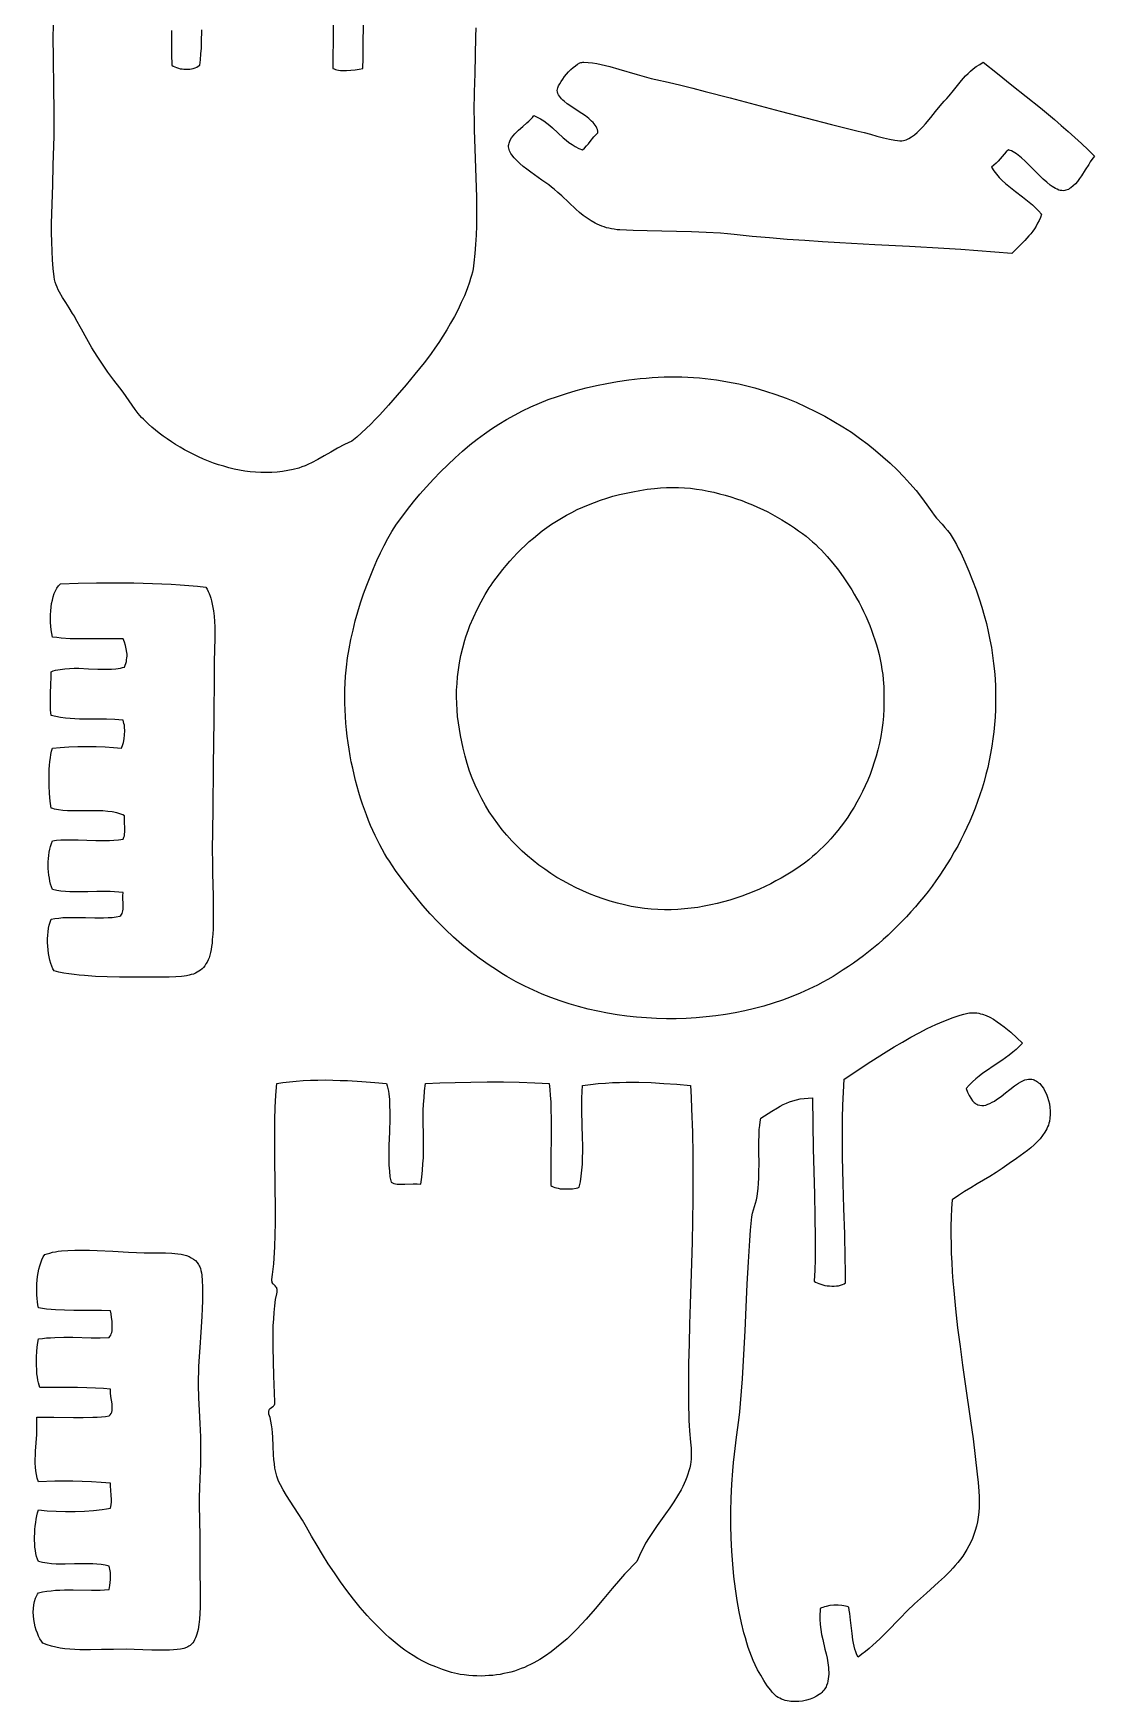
# Model space of a CAD drawing. Extents: x 4.8 to 43.2, y 0 to 48.
# Drawn here: x 5.04 to 13.49, y 25.07 to 38.36 of the extents above; entities that cross this region are included whole.
import ezdxf

# ---------------------------------------------------------------- set-up
doc = ezdxf.new("R2010")
doc.units = 0
doc.layers.add('Default_Layer', color=1, linetype='CONTINUOUS')

msp = doc.modelspace()

# ---------------------------------------------------------------- linework, layer by layer
at = {"layer": 'Default_Layer'}
for points in [[(8.561, 38.403), (8.56, 38.331), (8.557, 38.186), (8.553, 38.04), (8.549, 37.892), (8.547, 37.744), (8.548, 37.668), (8.549, 37.592), (8.554, 37.439), (8.56, 37.286), (8.565, 37.132), (8.566, 37.056), (8.567, 36.979), (8.568, 36.903), (8.567, 36.828), (8.564, 36.753), (8.56, 36.679), (8.555, 36.605), (8.547, 36.532), (8.544, 36.508), (8.54, 36.483), (8.534, 36.458), (8.528, 36.432), (8.52, 36.406), (8.512, 36.379), (8.493, 36.325), (8.471, 36.27), (8.446, 36.215), (8.42, 36.16), (8.391, 36.105), (8.361, 36.051), (8.33, 35.998), (8.299, 35.947), (8.268, 35.898), (8.236, 35.852), (8.206, 35.81), (8.176, 35.77), (8.149, 35.735), (8.076, 35.645), (8.006, 35.559), (7.936, 35.477), (7.867, 35.397), (7.797, 35.321), (7.761, 35.285), (7.725, 35.248), (7.689, 35.213), (7.651, 35.178), (7.614, 35.144), (7.575, 35.111), (7.545, 35.098), (7.516, 35.084), (7.46, 35.055), (7.407, 35.024), (7.355, 34.994), (7.304, 34.965), (7.254, 34.939), (7.229, 34.927), (7.203, 34.916), (7.177, 34.906), (7.151, 34.897), (7.108, 34.886), (7.065, 34.877), (7.022, 34.87), (6.979, 34.865), (6.936, 34.862), (6.893, 34.861), (6.85, 34.861), (6.807, 34.864), (6.764, 34.868), (6.721, 34.873), (6.679, 34.88), (6.637, 34.889), (6.595, 34.899), (6.554, 34.911), (6.513, 34.923), (6.472, 34.937), (6.432, 34.952), (6.393, 34.969), (6.354, 34.986), (6.316, 35.004), (6.279, 35.023), (6.242, 35.043), (6.206, 35.063), (6.171, 35.085), (6.137, 35.107), (6.104, 35.129), (6.072, 35.152), (6.041, 35.176), (6.011, 35.2), (5.982, 35.224), (5.954, 35.248), (5.928, 35.273), (5.914, 35.286), (5.9, 35.301), (5.874, 35.332), (5.849, 35.364), (5.825, 35.398), (5.778, 35.467), (5.753, 35.501), (5.728, 35.535), (5.678, 35.598), (5.631, 35.661), (5.588, 35.724), (5.546, 35.789), (5.504, 35.856), (5.463, 35.927), (5.421, 36.003), (5.377, 36.083), (5.365, 36.107), (5.351, 36.129), (5.324, 36.173), (5.297, 36.215), (5.271, 36.257), (5.247, 36.297), (5.237, 36.318), (5.228, 36.338), (5.219, 36.358), (5.213, 36.379), (5.207, 36.4), (5.204, 36.421), (5.196, 36.487), (5.191, 36.555), (5.187, 36.626), (5.185, 36.698), (5.184, 36.771), (5.184, 36.846), (5.185, 36.922), (5.187, 36.999), (5.192, 37.154), (5.197, 37.31), (5.202, 37.465), (5.203, 37.542), (5.204, 37.618), (5.203, 37.764), (5.202, 37.906), (5.198, 38.18), (5.197, 38.312), (5.198, 38.439)], [(7.425, 38.507), (7.425, 38.291), (7.424, 38.184), (7.424, 38.081), (7.433, 38.076), (7.443, 38.072), (7.455, 38.068), (7.468, 38.066), (7.483, 38.064), (7.499, 38.064), (7.532, 38.064), (7.567, 38.066), (7.602, 38.07), (7.634, 38.075), (7.661, 38.081), (7.664, 38.161), (7.665, 38.251), (7.666, 38.453)], [(6.137, 38.383), (6.137, 38.285), (6.137, 38.193), (6.14, 38.106), (6.152, 38.098), (6.165, 38.092), (6.179, 38.087), (6.193, 38.082), (6.207, 38.078), (6.222, 38.076), (6.237, 38.074), (6.253, 38.074), (6.268, 38.074), (6.283, 38.075), (6.297, 38.078), (6.312, 38.081), (6.326, 38.086), (6.339, 38.091), (6.351, 38.098), (6.363, 38.106), (6.369, 38.15), (6.373, 38.196), (6.376, 38.243), (6.378, 38.291), (6.381, 38.389)]]:
    msp.add_lwpolyline(points, dxfattribs=at)
for points in [[(12.603, 38.131), (12.716, 38.039), (12.83, 37.948), (12.944, 37.857), (13.057, 37.766), (13.169, 37.674), (13.224, 37.627), (13.279, 37.579), (13.333, 37.531), (13.386, 37.482), (13.438, 37.432), (13.489, 37.382), (13.478, 37.369), (13.467, 37.354), (13.455, 37.336), (13.442, 37.316), (13.415, 37.272), (13.385, 37.225), (13.369, 37.203), (13.353, 37.181), (13.336, 37.161), (13.318, 37.144), (13.3, 37.129), (13.29, 37.123), (13.281, 37.117), (13.271, 37.113), (13.261, 37.11), (13.251, 37.107), (13.241, 37.106), (13.229, 37.107), (13.216, 37.109), (13.203, 37.112), (13.19, 37.118), (13.177, 37.124), (13.164, 37.132), (13.15, 37.141), (13.136, 37.151), (13.108, 37.174), (13.079, 37.199), (13.051, 37.227), (13.021, 37.256), (12.964, 37.315), (12.935, 37.342), (12.907, 37.368), (12.88, 37.39), (12.866, 37.4), (12.853, 37.409), (12.84, 37.417), (12.828, 37.423), (12.816, 37.428), (12.804, 37.432), (12.786, 37.415), (12.769, 37.398), (12.737, 37.361), (12.721, 37.343), (12.704, 37.326), (12.686, 37.31), (12.667, 37.295), (12.686, 37.266), (12.707, 37.238), (12.73, 37.212), (12.754, 37.188), (12.779, 37.165), (12.805, 37.143), (12.832, 37.121), (12.859, 37.1), (12.914, 37.058), (12.941, 37.037), (12.968, 37.015), (12.994, 36.993), (13.019, 36.97), (13.043, 36.945), (13.066, 36.919), (13.057, 36.894), (13.047, 36.87), (13.035, 36.847), (13.023, 36.825), (13.01, 36.804), (12.996, 36.784), (12.981, 36.764), (12.965, 36.746), (12.933, 36.71), (12.898, 36.675), (12.829, 36.607), (12.694, 36.618), (12.56, 36.628), (12.424, 36.637), (12.288, 36.646), (12.014, 36.661), (11.739, 36.676), (11.461, 36.691), (11.322, 36.7), (11.182, 36.709), (11.042, 36.719), (10.901, 36.73), (10.761, 36.743), (10.62, 36.758), (10.566, 36.763), (10.511, 36.767), (10.397, 36.774), (10.28, 36.778), (10.161, 36.781), (9.926, 36.786), (9.814, 36.789), (9.709, 36.794), (9.686, 36.796), (9.664, 36.799), (9.643, 36.803), (9.622, 36.807), (9.602, 36.812), (9.583, 36.818), (9.564, 36.825), (9.546, 36.832), (9.529, 36.84), (9.511, 36.848), (9.479, 36.867), (9.447, 36.888), (9.417, 36.91), (9.388, 36.934), (9.359, 36.959), (9.303, 37.012), (9.246, 37.066), (9.216, 37.093), (9.185, 37.12), (9.165, 37.135), (9.142, 37.152), (9.088, 37.19), (9.029, 37.232), (8.999, 37.254), (8.969, 37.277), (8.94, 37.3), (8.913, 37.323), (8.888, 37.346), (8.866, 37.369), (8.848, 37.392), (8.841, 37.403), (8.835, 37.414), (8.83, 37.425), (8.826, 37.436), (8.824, 37.446), (8.823, 37.457), (8.823, 37.466), (8.824, 37.475), (8.826, 37.484), (8.829, 37.493), (8.836, 37.51), (8.846, 37.527), (8.858, 37.543), (8.871, 37.559), (8.886, 37.574), (8.902, 37.589), (8.935, 37.618), (8.969, 37.647), (8.984, 37.661), (8.999, 37.676), (9.012, 37.69), (9.023, 37.705), (9.051, 37.692), (9.078, 37.678), (9.103, 37.662), (9.127, 37.645), (9.15, 37.626), (9.172, 37.607), (9.215, 37.567), (9.258, 37.528), (9.28, 37.509), (9.303, 37.491), (9.328, 37.474), (9.353, 37.458), (9.381, 37.444), (9.41, 37.432), (9.428, 37.446), (9.444, 37.463), (9.459, 37.48), (9.473, 37.498), (9.502, 37.535), (9.517, 37.552), (9.533, 37.568), (9.533, 37.581), (9.53, 37.593), (9.526, 37.605), (9.52, 37.617), (9.513, 37.628), (9.505, 37.64), (9.495, 37.65), (9.484, 37.661), (9.461, 37.682), (9.434, 37.702), (9.405, 37.722), (9.376, 37.741), (9.317, 37.78), (9.29, 37.799), (9.265, 37.819), (9.254, 37.829), (9.244, 37.839), (9.235, 37.85), (9.227, 37.86), (9.22, 37.871), (9.215, 37.882), (9.212, 37.894), (9.21, 37.905), (9.211, 37.915), (9.215, 37.927), (9.221, 37.941), (9.23, 37.958), (9.241, 37.976), (9.254, 37.995), (9.269, 38.015), (9.285, 38.034), (9.301, 38.053), (9.319, 38.071), (9.337, 38.088), (9.355, 38.102), (9.372, 38.115), (9.39, 38.124), (9.398, 38.127), (9.406, 38.129), (9.414, 38.131), (9.422, 38.131), (9.456, 38.128), (9.49, 38.124), (9.524, 38.119), (9.559, 38.112), (9.594, 38.104), (9.629, 38.095), (9.701, 38.075), (9.846, 38.032), (9.92, 38.011), (9.958, 38.001), (9.996, 37.992), (10.094, 37.97), (10.193, 37.947), (10.291, 37.923), (10.389, 37.898), (10.587, 37.847), (10.785, 37.794), (10.986, 37.74), (11.189, 37.686), (11.395, 37.633), (11.5, 37.607), (11.606, 37.582), (11.654, 37.569), (11.705, 37.556), (11.756, 37.541), (11.807, 37.528), (11.855, 37.517), (11.899, 37.509), (11.919, 37.506), (11.937, 37.505), (11.953, 37.505), (11.968, 37.507), (11.978, 37.509), (11.989, 37.512), (12, 37.517), (12.01, 37.522), (12.032, 37.535), (12.054, 37.552), (12.076, 37.571), (12.098, 37.592), (12.12, 37.615), (12.142, 37.639), (12.184, 37.689), (12.223, 37.738), (12.259, 37.782), (12.276, 37.802), (12.291, 37.819), (12.312, 37.841), (12.331, 37.862), (12.365, 37.904), (12.397, 37.945), (12.428, 37.984), (12.445, 38.003), (12.462, 38.022), (12.481, 38.041), (12.501, 38.059), (12.523, 38.077), (12.547, 38.095), (12.574, 38.113), (12.603, 38.131)], [(9.87, 35.61), (9.919, 35.614), (9.967, 35.618), (10.014, 35.621), (10.062, 35.623), (10.109, 35.624), (10.156, 35.624), (10.203, 35.623), (10.25, 35.621), (10.296, 35.618), (10.342, 35.615), (10.387, 35.61), (10.433, 35.605), (10.478, 35.599), (10.523, 35.592), (10.567, 35.585), (10.611, 35.576), (10.655, 35.567), (10.698, 35.557), (10.742, 35.547), (10.784, 35.536), (10.827, 35.524), (10.869, 35.511), (10.951, 35.483), (11.033, 35.453), (11.112, 35.421), (11.19, 35.386), (11.266, 35.349), (11.34, 35.31), (11.413, 35.269), (11.483, 35.226), (11.552, 35.182), (11.618, 35.135), (11.682, 35.087), (11.744, 35.038), (11.804, 34.987), (11.861, 34.935), (11.916, 34.882), (11.969, 34.828), (12.019, 34.774), (12.067, 34.718), (12.111, 34.662), (12.154, 34.605), (12.193, 34.548), (12.211, 34.523), (12.231, 34.499), (12.275, 34.449), (12.297, 34.424), (12.318, 34.399), (12.338, 34.374), (12.355, 34.348), (12.372, 34.319), (12.389, 34.288), (12.406, 34.255), (12.423, 34.221), (12.457, 34.15), (12.488, 34.076), (12.518, 34.001), (12.546, 33.927), (12.571, 33.855), (12.592, 33.788), (12.61, 33.723), (12.627, 33.658), (12.642, 33.594), (12.655, 33.53), (12.667, 33.467), (12.676, 33.404), (12.684, 33.341), (12.691, 33.279), (12.696, 33.217), (12.699, 33.156), (12.701, 33.095), (12.701, 33.034), (12.699, 32.974), (12.697, 32.914), (12.692, 32.855), (12.687, 32.797), (12.68, 32.739), (12.671, 32.681), (12.661, 32.624), (12.65, 32.567), (12.638, 32.511), (12.624, 32.456), (12.609, 32.401), (12.593, 32.347), (12.576, 32.293), (12.557, 32.24), (12.538, 32.188), (12.517, 32.136), (12.496, 32.085), (12.473, 32.034), (12.449, 31.984), (12.424, 31.935), (12.399, 31.886), (12.372, 31.839), (12.345, 31.791), (12.316, 31.745), (12.287, 31.699), (12.257, 31.654), (12.226, 31.61), (12.195, 31.567), (12.163, 31.524), (12.13, 31.482), (12.096, 31.441), (12.062, 31.401), (12.027, 31.361), (11.991, 31.322), (11.955, 31.285), (11.918, 31.248), (11.881, 31.211), (11.844, 31.176), (11.806, 31.142), (11.767, 31.108), (11.728, 31.076), (11.689, 31.044), (11.649, 31.013), (11.61, 30.983), (11.569, 30.954), (11.529, 30.926), (11.488, 30.899), (11.447, 30.873), (11.406, 30.848), (11.365, 30.824), (11.324, 30.801), (11.282, 30.779), (11.214, 30.746), (11.145, 30.715), (11.074, 30.685), (11.003, 30.659), (10.93, 30.634), (10.855, 30.612), (10.78, 30.592), (10.705, 30.574), (10.628, 30.558), (10.551, 30.545), (10.473, 30.534), (10.395, 30.525), (10.316, 30.518), (10.237, 30.513), (10.158, 30.511), (10.079, 30.511), (10, 30.513), (9.921, 30.517), (9.842, 30.523), (9.764, 30.532), (9.686, 30.543), (9.609, 30.556), (9.532, 30.571), (9.456, 30.588), (9.38, 30.608), (9.306, 30.629), (9.233, 30.653), (9.16, 30.679), (9.089, 30.707), (9.02, 30.737), (8.951, 30.77), (8.884, 30.804), (8.846, 30.826), (8.808, 30.848), (8.77, 30.871), (8.733, 30.894), (8.696, 30.918), (8.659, 30.943), (8.624, 30.968), (8.588, 30.994), (8.519, 31.047), (8.451, 31.103), (8.385, 31.161), (8.321, 31.221), (8.259, 31.283), (8.199, 31.347), (8.14, 31.413), (8.083, 31.481), (8.028, 31.55), (7.975, 31.62), (7.923, 31.692), (7.873, 31.765), (7.854, 31.796), (7.834, 31.828), (7.815, 31.862), (7.796, 31.897), (7.778, 31.933), (7.759, 31.971), (7.741, 32.01), (7.724, 32.05), (7.707, 32.091), (7.691, 32.134), (7.675, 32.177), (7.659, 32.221), (7.644, 32.267), (7.63, 32.313), (7.617, 32.36), (7.604, 32.408), (7.592, 32.457), (7.581, 32.506), (7.57, 32.556), (7.561, 32.606), (7.552, 32.657), (7.544, 32.709), (7.537, 32.761), (7.531, 32.813), (7.527, 32.866), (7.523, 32.919), (7.52, 32.972), (7.519, 33.025), (7.518, 33.078), (7.519, 33.132), (7.521, 33.185), (7.525, 33.239), (7.531, 33.311), (7.541, 33.385), (7.553, 33.458), (7.567, 33.532), (7.584, 33.606), (7.602, 33.68), (7.622, 33.753), (7.644, 33.824), (7.668, 33.895), (7.693, 33.965), (7.719, 34.032), (7.746, 34.098), (7.774, 34.162), (7.803, 34.223), (7.832, 34.281), (7.862, 34.337), (7.894, 34.392), (7.931, 34.449), (7.972, 34.507), (8.017, 34.567), (8.065, 34.628), (8.116, 34.688), (8.169, 34.748), (8.224, 34.808), (8.281, 34.867), (8.339, 34.924), (8.397, 34.979), (8.456, 35.031), (8.515, 35.081), (8.573, 35.128), (8.63, 35.17), (8.686, 35.209), (8.745, 35.248), (8.806, 35.284), (8.869, 35.319), (8.934, 35.353), (9, 35.384), (9.068, 35.414), (9.139, 35.442), (9.211, 35.468), (9.285, 35.492), (9.362, 35.515), (9.441, 35.535), (9.522, 35.554), (9.605, 35.571), (9.691, 35.586), (9.779, 35.599), (9.87, 35.61)], [(9.984, 34.735), (10.032, 34.74), (10.08, 34.742), (10.128, 34.743), (10.176, 34.742), (10.223, 34.74), (10.271, 34.736), (10.318, 34.73), (10.365, 34.723), (10.411, 34.714), (10.457, 34.704), (10.503, 34.693), (10.548, 34.681), (10.593, 34.668), (10.637, 34.653), (10.68, 34.638), (10.723, 34.621), (10.765, 34.604), (10.806, 34.586), (10.846, 34.567), (10.886, 34.548), (10.924, 34.528), (10.961, 34.507), (10.998, 34.486), (11.033, 34.464), (11.067, 34.443), (11.1, 34.421), (11.131, 34.398), (11.162, 34.376), (11.191, 34.354), (11.218, 34.331), (11.244, 34.309), (11.269, 34.287), (11.291, 34.265), (11.314, 34.242), (11.359, 34.193), (11.404, 34.14), (11.449, 34.084), (11.492, 34.023), (11.534, 33.96), (11.555, 33.927), (11.575, 33.894), (11.594, 33.86), (11.613, 33.825), (11.632, 33.789), (11.65, 33.754), (11.667, 33.717), (11.683, 33.68), (11.698, 33.643), (11.713, 33.605), (11.727, 33.567), (11.74, 33.529), (11.752, 33.49), (11.763, 33.451), (11.773, 33.412), (11.782, 33.372), (11.79, 33.333), (11.796, 33.293), (11.802, 33.254), (11.806, 33.214), (11.81, 33.154), (11.812, 33.095), (11.812, 33.036), (11.811, 32.979), (11.807, 32.922), (11.802, 32.867), (11.794, 32.812), (11.786, 32.758), (11.775, 32.706), (11.763, 32.654), (11.75, 32.603), (11.735, 32.554), (11.719, 32.505), (11.701, 32.457), (11.683, 32.411), (11.663, 32.366), (11.642, 32.321), (11.62, 32.278), (11.597, 32.236), (11.574, 32.195), (11.549, 32.156), (11.524, 32.117), (11.498, 32.08), (11.471, 32.044), (11.444, 32.009), (11.416, 31.976), (11.388, 31.943), (11.36, 31.912), (11.331, 31.883), (11.302, 31.855), (11.273, 31.828), (11.244, 31.802), (11.213, 31.777), (11.18, 31.751), (11.145, 31.726), (11.11, 31.702), (11.072, 31.677), (11.034, 31.654), (10.993, 31.63), (10.952, 31.608), (10.91, 31.586), (10.866, 31.564), (10.821, 31.544), (10.776, 31.524), (10.729, 31.506), (10.681, 31.488), (10.633, 31.472), (10.584, 31.456), (10.534, 31.442), (10.483, 31.429), (10.432, 31.417), (10.381, 31.407), (10.329, 31.398), (10.276, 31.391), (10.224, 31.385), (10.171, 31.381), (10.118, 31.379), (10.064, 31.378), (10.011, 31.38), (9.957, 31.383), (9.904, 31.388), (9.851, 31.396), (9.798, 31.405), (9.745, 31.417), (9.689, 31.431), (9.632, 31.448), (9.577, 31.465), (9.522, 31.485), (9.467, 31.506), (9.414, 31.529), (9.361, 31.554), (9.309, 31.58), (9.258, 31.608), (9.208, 31.637), (9.159, 31.668), (9.111, 31.701), (9.064, 31.735), (9.018, 31.77), (8.974, 31.808), (8.931, 31.846), (8.889, 31.887), (8.848, 31.928), (8.809, 31.972), (8.772, 32.016), (8.736, 32.063), (8.702, 32.11), (8.669, 32.159), (8.638, 32.21), (8.609, 32.262), (8.582, 32.315), (8.557, 32.37), (8.533, 32.426), (8.512, 32.484), (8.493, 32.543), (8.476, 32.603), (8.461, 32.665), (8.45, 32.716), (8.44, 32.767), (8.431, 32.818), (8.423, 32.868), (8.417, 32.919), (8.413, 32.97), (8.41, 33.022), (8.408, 33.074), (8.409, 33.127), (8.412, 33.18), (8.416, 33.235), (8.423, 33.29), (8.432, 33.347), (8.443, 33.405), (8.457, 33.465), (8.474, 33.526), (8.482, 33.553), (8.492, 33.582), (8.503, 33.612), (8.515, 33.643), (8.543, 33.706), (8.573, 33.77), (8.605, 33.832), (8.637, 33.891), (8.668, 33.942), (8.683, 33.965), (8.697, 33.986), (8.723, 34.021), (8.749, 34.055), (8.776, 34.089), (8.803, 34.122), (8.832, 34.155), (8.861, 34.188), (8.891, 34.219), (8.922, 34.251), (8.954, 34.281), (8.987, 34.311), (9.021, 34.34), (9.055, 34.368), (9.091, 34.396), (9.128, 34.423), (9.165, 34.449), (9.204, 34.474), (9.244, 34.498), (9.285, 34.522), (9.327, 34.544), (9.37, 34.566), (9.414, 34.586), (9.46, 34.605), (9.507, 34.624), (9.554, 34.641), (9.604, 34.657), (9.654, 34.672), (9.706, 34.686), (9.759, 34.698), (9.813, 34.709), (9.869, 34.719), (9.926, 34.728), (9.984, 34.735)], [(6.413, 33.949), (6.422, 33.932), (6.431, 33.915), (6.439, 33.897), (6.445, 33.878), (6.452, 33.86), (6.457, 33.84), (6.466, 33.801), (6.473, 33.76), (6.478, 33.718), (6.482, 33.676), (6.483, 33.632), (6.484, 33.587), (6.484, 33.542), (6.481, 33.45), (6.478, 33.357), (6.477, 33.31), (6.477, 33.264), (6.475, 32.893), (6.471, 32.526), (6.467, 32.175), (6.463, 31.852), (6.464, 31.76), (6.465, 31.669), (6.47, 31.488), (6.471, 31.4), (6.471, 31.312), (6.469, 31.226), (6.467, 31.184), (6.463, 31.141), (6.461, 31.113), (6.457, 31.086), (6.453, 31.061), (6.448, 31.038), (6.443, 31.017), (6.437, 30.997), (6.43, 30.979), (6.422, 30.962), (6.413, 30.947), (6.404, 30.933), (6.394, 30.92), (6.382, 30.908), (6.37, 30.898), (6.357, 30.889), (6.343, 30.881), (6.329, 30.874), (6.313, 30.867), (6.296, 30.862), (6.278, 30.857), (6.259, 30.853), (6.239, 30.85), (6.217, 30.848), (6.172, 30.844), (6.121, 30.842), (6.066, 30.841), (5.94, 30.841), (5.724, 30.842), (5.626, 30.844), (5.533, 30.848), (5.446, 30.854), (5.403, 30.858), (5.362, 30.863), (5.321, 30.868), (5.282, 30.875), (5.242, 30.882), (5.204, 30.891), (5.194, 30.909), (5.185, 30.93), (5.177, 30.952), (5.17, 30.977), (5.164, 31.003), (5.159, 31.031), (5.155, 31.059), (5.153, 31.088), (5.151, 31.117), (5.151, 31.147), (5.153, 31.176), (5.155, 31.204), (5.159, 31.231), (5.164, 31.257), (5.171, 31.281), (5.179, 31.303), (5.209, 31.309), (5.241, 31.313), (5.274, 31.316), (5.308, 31.317), (5.344, 31.318), (5.38, 31.318), (5.453, 31.316), (5.527, 31.314), (5.563, 31.314), (5.598, 31.314), (5.633, 31.316), (5.666, 31.318), (5.698, 31.322), (5.728, 31.328), (5.735, 31.334), (5.741, 31.341), (5.746, 31.35), (5.749, 31.36), (5.751, 31.371), (5.753, 31.383), (5.754, 31.408), (5.753, 31.435), (5.752, 31.463), (5.751, 31.49), (5.753, 31.515), (5.719, 31.519), (5.685, 31.522), (5.65, 31.524), (5.615, 31.525), (5.544, 31.524), (5.472, 31.522), (5.4, 31.521), (5.364, 31.521), (5.329, 31.522), (5.293, 31.524), (5.258, 31.528), (5.224, 31.533), (5.19, 31.54), (5.183, 31.561), (5.176, 31.583), (5.17, 31.606), (5.166, 31.63), (5.162, 31.655), (5.159, 31.681), (5.157, 31.707), (5.157, 31.733), (5.157, 31.76), (5.158, 31.786), (5.161, 31.812), (5.165, 31.837), (5.169, 31.861), (5.175, 31.884), (5.182, 31.906), (5.19, 31.927), (5.223, 31.932), (5.257, 31.935), (5.29, 31.936), (5.325, 31.937), (5.394, 31.936), (5.465, 31.934), (5.536, 31.931), (5.608, 31.93), (5.644, 31.931), (5.68, 31.933), (5.717, 31.936), (5.753, 31.941), (5.757, 31.949), (5.76, 31.958), (5.763, 31.968), (5.764, 31.978), (5.766, 32.001), (5.766, 32.026), (5.764, 32.078), (5.763, 32.104), (5.764, 32.128), (5.75, 32.134), (5.735, 32.14), (5.719, 32.146), (5.702, 32.15), (5.667, 32.158), (5.63, 32.162), (5.591, 32.166), (5.551, 32.167), (5.51, 32.168), (5.469, 32.168), (5.387, 32.167), (5.347, 32.167), (5.309, 32.168), (5.273, 32.17), (5.238, 32.174), (5.207, 32.181), (5.192, 32.185), (5.179, 32.189), (5.172, 32.244), (5.167, 32.304), (5.164, 32.368), (5.163, 32.433), (5.165, 32.498), (5.167, 32.529), (5.17, 32.559), (5.174, 32.588), (5.178, 32.616), (5.184, 32.641), (5.19, 32.665), (5.253, 32.671), (5.32, 32.676), (5.392, 32.679), (5.465, 32.68), (5.539, 32.679), (5.61, 32.676), (5.677, 32.671), (5.739, 32.665), (5.744, 32.675), (5.749, 32.686), (5.756, 32.712), (5.762, 32.741), (5.765, 32.772), (5.766, 32.803), (5.764, 32.834), (5.763, 32.848), (5.76, 32.862), (5.757, 32.876), (5.753, 32.888), (5.72, 32.892), (5.688, 32.894), (5.62, 32.896), (5.478, 32.896), (5.405, 32.898), (5.368, 32.899), (5.331, 32.902), (5.293, 32.906), (5.255, 32.911), (5.217, 32.918), (5.179, 32.927), (5.176, 32.972), (5.175, 33.014), (5.175, 33.055), (5.176, 33.095), (5.178, 33.179), (5.179, 33.225), (5.179, 33.275), (5.197, 33.281), (5.215, 33.286), (5.251, 33.293), (5.288, 33.298), (5.325, 33.301), (5.363, 33.302), (5.401, 33.302), (5.477, 33.299), (5.552, 33.295), (5.589, 33.294), (5.625, 33.294), (5.661, 33.295), (5.696, 33.298), (5.731, 33.304), (5.748, 33.308), (5.764, 33.312), (5.77, 33.327), (5.775, 33.341), (5.779, 33.356), (5.781, 33.37), (5.783, 33.385), (5.784, 33.399), (5.784, 33.414), (5.783, 33.428), (5.778, 33.456), (5.772, 33.484), (5.763, 33.511), (5.753, 33.537), (5.685, 33.538), (5.615, 33.537), (5.474, 33.536), (5.402, 33.536), (5.331, 33.538), (5.26, 33.543), (5.225, 33.547), (5.19, 33.551), (5.185, 33.579), (5.181, 33.608), (5.178, 33.637), (5.176, 33.668), (5.175, 33.698), (5.176, 33.729), (5.177, 33.759), (5.18, 33.789), (5.184, 33.818), (5.19, 33.846), (5.197, 33.872), (5.205, 33.897), (5.215, 33.92), (5.226, 33.941), (5.239, 33.959), (5.246, 33.967), (5.254, 33.975), (5.394, 33.979), (5.54, 33.982), (5.689, 33.983), (5.839, 33.982), (5.988, 33.978), (6.062, 33.975), (6.135, 33.972), (6.207, 33.968), (6.277, 33.962), (6.346, 33.956), (6.413, 33.949)], [(12.915, 30.317), (12.891, 30.291), (12.865, 30.267), (12.837, 30.244), (12.809, 30.221), (12.78, 30.2), (12.75, 30.179), (12.69, 30.138), (12.629, 30.097), (12.6, 30.076), (12.571, 30.054), (12.543, 30.031), (12.516, 30.007), (12.491, 29.982), (12.467, 29.955), (12.478, 29.925), (12.49, 29.898), (12.503, 29.877), (12.516, 29.858), (12.53, 29.844), (12.537, 29.838), (12.544, 29.833), (12.552, 29.829), (12.559, 29.826), (12.574, 29.821), (12.59, 29.819), (12.606, 29.82), (12.623, 29.823), (12.639, 29.829), (12.656, 29.836), (12.674, 29.845), (12.691, 29.855), (12.709, 29.867), (12.744, 29.892), (12.78, 29.92), (12.815, 29.948), (12.85, 29.975), (12.867, 29.987), (12.884, 29.998), (12.901, 30.008), (12.917, 30.016), (12.933, 30.023), (12.949, 30.028), (12.964, 30.03), (12.979, 30.03), (12.989, 30.029), (12.999, 30.027), (13.008, 30.023), (13.017, 30.019), (13.026, 30.014), (13.035, 30.008), (13.043, 30.001), (13.052, 29.994), (13.067, 29.976), (13.081, 29.957), (13.094, 29.935), (13.105, 29.911), (13.115, 29.886), (13.122, 29.859), (13.129, 29.832), (13.133, 29.804), (13.135, 29.776), (13.135, 29.747), (13.133, 29.72), (13.129, 29.693), (13.125, 29.678), (13.121, 29.663), (13.115, 29.649), (13.109, 29.635), (13.101, 29.621), (13.094, 29.607), (13.075, 29.58), (13.055, 29.555), (13.032, 29.53), (13.007, 29.506), (12.981, 29.483), (12.954, 29.461), (12.925, 29.439), (12.867, 29.397), (12.809, 29.357), (12.754, 29.319), (12.704, 29.286), (12.654, 29.254), (12.604, 29.224), (12.554, 29.195), (12.504, 29.165), (12.454, 29.135), (12.404, 29.103), (12.355, 29.069), (12.35, 28.999), (12.347, 28.929), (12.345, 28.858), (12.345, 28.787), (12.346, 28.714), (12.348, 28.642), (12.351, 28.569), (12.355, 28.495), (12.361, 28.421), (12.367, 28.347), (12.381, 28.199), (12.398, 28.049), (12.418, 27.9), (12.438, 27.75), (12.459, 27.602), (12.501, 27.308), (12.521, 27.164), (12.539, 27.023), (12.554, 26.884), (12.561, 26.816), (12.567, 26.748), (12.569, 26.703), (12.57, 26.66), (12.569, 26.619), (12.566, 26.579), (12.562, 26.541), (12.556, 26.504), (12.548, 26.469), (12.539, 26.435), (12.528, 26.403), (12.516, 26.371), (12.503, 26.341), (12.488, 26.312), (12.473, 26.284), (12.456, 26.257), (12.439, 26.231), (12.42, 26.205), (12.401, 26.18), (12.38, 26.156), (12.359, 26.133), (12.338, 26.11), (12.293, 26.065), (12.247, 26.022), (12.151, 25.936), (12.102, 25.893), (12.054, 25.849), (11.997, 25.793), (11.942, 25.737), (11.834, 25.626), (11.779, 25.572), (11.724, 25.52), (11.695, 25.495), (11.666, 25.471), (11.636, 25.448), (11.606, 25.425), (11.596, 25.445), (11.588, 25.467), (11.581, 25.489), (11.575, 25.513), (11.57, 25.537), (11.565, 25.563), (11.558, 25.614), (11.546, 25.721), (11.539, 25.773), (11.535, 25.799), (11.531, 25.824), (11.519, 25.828), (11.506, 25.832), (11.492, 25.835), (11.477, 25.837), (11.446, 25.839), (11.413, 25.839), (11.381, 25.836), (11.351, 25.83), (11.338, 25.826), (11.326, 25.822), (11.315, 25.818), (11.305, 25.812), (11.303, 25.791), (11.301, 25.769), (11.3, 25.748), (11.301, 25.728), (11.303, 25.686), (11.308, 25.646), (11.315, 25.606), (11.324, 25.567), (11.342, 25.49), (11.351, 25.453), (11.359, 25.416), (11.366, 25.379), (11.37, 25.343), (11.371, 25.325), (11.372, 25.307), (11.372, 25.289), (11.37, 25.271), (11.368, 25.253), (11.365, 25.235), (11.361, 25.217), (11.355, 25.2), (11.352, 25.19), (11.347, 25.181), (11.341, 25.172), (11.334, 25.163), (11.326, 25.154), (11.317, 25.145), (11.308, 25.137), (11.297, 25.129), (11.275, 25.115), (11.25, 25.102), (11.223, 25.091), (11.194, 25.083), (11.164, 25.076), (11.133, 25.072), (11.102, 25.071), (11.087, 25.072), (11.071, 25.073), (11.056, 25.075), (11.041, 25.078), (11.026, 25.081), (11.011, 25.086), (10.997, 25.091), (10.983, 25.098), (10.97, 25.105), (10.957, 25.113), (10.946, 25.122), (10.935, 25.133), (10.922, 25.146), (10.91, 25.162), (10.883, 25.198), (10.856, 25.239), (10.83, 25.282), (10.806, 25.325), (10.786, 25.365), (10.77, 25.4), (10.757, 25.433), (10.744, 25.467), (10.731, 25.503), (10.72, 25.54), (10.708, 25.578), (10.697, 25.618), (10.677, 25.7), (10.659, 25.786), (10.643, 25.877), (10.629, 25.97), (10.617, 26.067), (10.607, 26.167), (10.6, 26.269), (10.595, 26.373), (10.592, 26.478), (10.592, 26.585), (10.595, 26.693), (10.6, 26.802), (10.608, 26.91), (10.614, 26.976), (10.621, 27.043), (10.638, 27.178), (10.656, 27.313), (10.663, 27.38), (10.67, 27.447), (10.677, 27.545), (10.684, 27.642), (10.696, 27.835), (10.706, 28.026), (10.714, 28.214), (10.722, 28.397), (10.732, 28.574), (10.743, 28.745), (10.749, 28.827), (10.756, 28.907), (10.76, 28.934), (10.766, 28.961), (10.774, 28.988), (10.782, 29.015), (10.797, 29.068), (10.803, 29.094), (10.806, 29.119), (10.811, 29.159), (10.813, 29.2), (10.815, 29.241), (10.816, 29.282), (10.817, 29.364), (10.816, 29.444), (10.816, 29.522), (10.817, 29.594), (10.819, 29.628), (10.822, 29.66), (10.826, 29.69), (10.831, 29.718), (10.919, 29.775), (10.963, 29.802), (10.986, 29.815), (11.01, 29.827), (11.035, 29.839), (11.06, 29.849), (11.087, 29.858), (11.115, 29.865), (11.145, 29.872), (11.176, 29.876), (11.209, 29.879), (11.244, 29.88), (11.245, 29.672), (11.249, 29.477), (11.258, 29.111), (11.262, 28.936), (11.264, 28.764), (11.264, 28.679), (11.263, 28.593), (11.26, 28.507), (11.257, 28.42), (11.267, 28.413), (11.279, 28.407), (11.292, 28.401), (11.308, 28.396), (11.324, 28.391), (11.341, 28.387), (11.36, 28.384), (11.378, 28.382), (11.397, 28.381), (11.415, 28.381), (11.433, 28.382), (11.45, 28.384), (11.466, 28.388), (11.481, 28.393), (11.494, 28.4), (11.506, 28.408), (11.505, 28.504), (11.503, 28.601), (11.499, 28.798), (11.493, 28.999), (11.487, 29.202), (11.482, 29.408), (11.481, 29.512), (11.481, 29.615), (11.482, 29.719), (11.485, 29.823), (11.489, 29.927), (11.494, 30.03), (11.708, 30.17), (11.83, 30.248), (11.894, 30.287), (11.959, 30.325), (12.025, 30.363), (12.091, 30.398), (12.157, 30.432), (12.224, 30.464), (12.289, 30.492), (12.322, 30.505), (12.354, 30.517), (12.386, 30.528), (12.418, 30.538), (12.449, 30.546), (12.48, 30.554), (12.494, 30.557), (12.508, 30.558), (12.523, 30.559), (12.537, 30.558), (12.552, 30.557), (12.566, 30.554), (12.581, 30.551), (12.596, 30.546), (12.625, 30.536), (12.654, 30.522), (12.684, 30.506), (12.712, 30.487), (12.741, 30.468), (12.768, 30.447), (12.795, 30.425), (12.822, 30.403), (12.871, 30.358), (12.915, 30.317)], [(7.85, 29.994), (7.856, 29.975), (7.861, 29.955), (7.865, 29.934), (7.868, 29.912), (7.873, 29.867), (7.875, 29.819), (7.876, 29.768), (7.876, 29.716), (7.873, 29.609), (7.869, 29.501), (7.868, 29.448), (7.868, 29.396), (7.869, 29.345), (7.873, 29.297), (7.878, 29.251), (7.882, 29.229), (7.887, 29.208), (7.897, 29.203), (7.909, 29.199), (7.922, 29.196), (7.936, 29.194), (7.966, 29.193), (7.997, 29.193), (8.063, 29.196), (8.094, 29.196), (8.124, 29.194), (8.132, 29.25), (8.137, 29.304), (8.141, 29.355), (8.144, 29.404), (8.145, 29.452), (8.145, 29.499), (8.144, 29.591), (8.142, 29.683), (8.142, 29.73), (8.143, 29.779), (8.145, 29.829), (8.149, 29.881), (8.154, 29.936), (8.162, 29.994), (8.276, 29.999), (8.397, 30.003), (8.523, 30.005), (8.652, 30.007), (8.781, 30.007), (8.908, 30.005), (9.031, 30), (9.089, 29.997), (9.146, 29.994), (9.151, 29.947), (9.155, 29.899), (9.158, 29.85), (9.16, 29.8), (9.161, 29.699), (9.161, 29.595), (9.158, 29.387), (9.158, 29.284), (9.16, 29.183), (9.168, 29.177), (9.178, 29.171), (9.19, 29.167), (9.204, 29.163), (9.218, 29.16), (9.233, 29.157), (9.266, 29.155), (9.299, 29.155), (9.332, 29.157), (9.361, 29.162), (9.374, 29.165), (9.385, 29.169), (9.394, 29.212), (9.401, 29.257), (9.407, 29.304), (9.41, 29.353), (9.412, 29.403), (9.413, 29.454), (9.413, 29.507), (9.412, 29.56), (9.407, 29.774), (9.407, 29.827), (9.407, 29.879), (9.408, 29.93), (9.41, 29.98), (9.475, 29.988), (9.536, 29.994), (9.595, 29.998), (9.651, 30.002), (9.705, 30.004), (9.758, 30.006), (9.809, 30.006), (9.86, 30.005), (9.959, 30.002), (10.059, 29.996), (10.162, 29.989), (10.271, 29.98), (10.276, 29.886), (10.28, 29.792), (10.287, 29.607), (10.29, 29.426), (10.291, 29.247), (10.29, 29.072), (10.287, 28.9), (10.284, 28.73), (10.279, 28.564), (10.269, 28.238), (10.264, 28.078), (10.26, 27.921), (10.256, 27.765), (10.255, 27.612), (10.255, 27.461), (10.258, 27.311), (10.26, 27.271), (10.263, 27.228), (10.272, 27.137), (10.276, 27.091), (10.277, 27.046), (10.277, 27.023), (10.276, 27.002), (10.274, 26.981), (10.271, 26.96), (10.266, 26.934), (10.259, 26.909), (10.251, 26.883), (10.242, 26.858), (10.232, 26.833), (10.221, 26.808), (10.209, 26.784), (10.196, 26.759), (10.168, 26.711), (10.138, 26.663), (10.106, 26.615), (10.073, 26.568), (10.007, 26.474), (9.974, 26.427), (9.943, 26.379), (9.914, 26.332), (9.888, 26.284), (9.876, 26.259), (9.865, 26.235), (9.854, 26.211), (9.845, 26.186), (9.812, 26.155), (9.779, 26.121), (9.746, 26.086), (9.713, 26.05), (9.647, 25.973), (9.58, 25.893), (9.512, 25.811), (9.441, 25.729), (9.404, 25.689), (9.366, 25.649), (9.328, 25.61), (9.288, 25.572), (9.247, 25.536), (9.205, 25.501), (9.162, 25.467), (9.117, 25.436), (9.071, 25.407), (9.047, 25.393), (9.023, 25.38), (8.998, 25.367), (8.973, 25.355), (8.948, 25.344), (8.922, 25.334), (8.896, 25.324), (8.869, 25.315), (8.841, 25.307), (8.813, 25.3), (8.785, 25.294), (8.756, 25.288), (8.727, 25.284), (8.697, 25.28), (8.666, 25.278), (8.635, 25.276), (8.603, 25.275), (8.571, 25.276), (8.538, 25.277), (8.505, 25.28), (8.47, 25.284), (8.436, 25.288), (8.415, 25.292), (8.392, 25.297), (8.369, 25.303), (8.345, 25.31), (8.295, 25.327), (8.244, 25.347), (8.194, 25.368), (8.146, 25.391), (8.101, 25.415), (8.062, 25.439), (8.029, 25.46), (7.997, 25.482), (7.965, 25.506), (7.934, 25.53), (7.903, 25.555), (7.872, 25.582), (7.842, 25.609), (7.812, 25.637), (7.783, 25.666), (7.754, 25.696), (7.725, 25.726), (7.697, 25.757), (7.641, 25.821), (7.587, 25.888), (7.535, 25.956), (7.484, 26.026), (7.435, 26.098), (7.387, 26.17), (7.341, 26.243), (7.297, 26.316), (7.254, 26.389), (7.213, 26.461), (7.181, 26.516), (7.148, 26.569), (7.083, 26.667), (7.053, 26.713), (7.027, 26.757), (7.005, 26.797), (6.995, 26.816), (6.987, 26.835), (6.977, 26.866), (6.969, 26.898), (6.962, 26.931), (6.958, 26.966), (6.954, 27.001), (6.951, 27.036), (6.948, 27.107), (6.945, 27.177), (6.942, 27.211), (6.939, 27.244), (6.935, 27.276), (6.93, 27.306), (6.923, 27.334), (6.914, 27.361), (6.913, 27.371), (6.913, 27.38), (6.914, 27.388), (6.917, 27.394), (6.92, 27.4), (6.925, 27.405), (6.935, 27.413), (6.945, 27.421), (6.95, 27.425), (6.954, 27.43), (6.958, 27.436), (6.961, 27.442), (6.962, 27.45), (6.962, 27.459), (6.954, 27.667), (6.95, 27.78), (6.948, 27.894), (6.947, 27.951), (6.948, 28.008), (6.949, 28.064), (6.952, 28.119), (6.956, 28.172), (6.961, 28.224), (6.967, 28.273), (6.976, 28.32), (6.979, 28.333), (6.98, 28.344), (6.98, 28.353), (6.978, 28.361), (6.976, 28.368), (6.972, 28.373), (6.963, 28.383), (6.953, 28.393), (6.949, 28.397), (6.945, 28.403), (6.941, 28.409), (6.939, 28.416), (6.937, 28.424), (6.937, 28.434), (6.943, 28.474), (6.948, 28.516), (6.952, 28.559), (6.956, 28.603), (6.961, 28.694), (6.964, 28.789), (6.966, 28.886), (6.966, 28.986), (6.964, 29.191), (6.961, 29.399), (6.96, 29.502), (6.96, 29.605), (6.961, 29.706), (6.964, 29.804), (6.969, 29.901), (6.976, 29.994), (7.025, 30.002), (7.077, 30.009), (7.131, 30.014), (7.188, 30.018), (7.245, 30.021), (7.304, 30.022), (7.363, 30.023), (7.422, 30.022), (7.482, 30.02), (7.54, 30.018), (7.653, 30.011), (7.757, 30.003), (7.85, 29.994)], [(5.115, 25.537), (5.103, 25.552), (5.091, 25.571), (5.08, 25.592), (5.07, 25.616), (5.061, 25.641), (5.053, 25.668), (5.047, 25.697), (5.042, 25.726), (5.039, 25.755), (5.038, 25.785), (5.039, 25.814), (5.042, 25.842), (5.048, 25.868), (5.055, 25.894), (5.06, 25.905), (5.066, 25.917), (5.072, 25.927), (5.079, 25.937), (5.112, 25.945), (5.145, 25.95), (5.18, 25.954), (5.214, 25.958), (5.249, 25.96), (5.285, 25.961), (5.356, 25.961), (5.5, 25.959), (5.571, 25.96), (5.606, 25.961), (5.641, 25.963), (5.647, 25.996), (5.65, 26.019), (5.652, 26.045), (5.653, 26.072), (5.652, 26.1), (5.65, 26.113), (5.648, 26.126), (5.645, 26.138), (5.641, 26.149), (5.61, 26.157), (5.578, 26.163), (5.545, 26.166), (5.511, 26.169), (5.475, 26.17), (5.44, 26.17), (5.366, 26.168), (5.292, 26.166), (5.255, 26.166), (5.219, 26.167), (5.183, 26.169), (5.147, 26.173), (5.112, 26.178), (5.079, 26.186), (5.07, 26.205), (5.064, 26.227), (5.058, 26.25), (5.054, 26.275), (5.051, 26.301), (5.049, 26.329), (5.048, 26.356), (5.048, 26.385), (5.049, 26.413), (5.051, 26.442), (5.053, 26.47), (5.057, 26.498), (5.061, 26.525), (5.067, 26.551), (5.072, 26.575), (5.079, 26.598), (5.148, 26.591), (5.221, 26.587), (5.295, 26.585), (5.371, 26.586), (5.445, 26.588), (5.518, 26.594), (5.587, 26.601), (5.621, 26.606), (5.653, 26.612), (5.656, 26.625), (5.658, 26.638), (5.66, 26.662), (5.66, 26.687), (5.659, 26.711), (5.654, 26.759), (5.653, 26.784), (5.653, 26.81), (5.577, 26.817), (5.502, 26.822), (5.427, 26.825), (5.352, 26.827), (5.28, 26.827), (5.21, 26.826), (5.079, 26.823), (5.069, 26.851), (5.062, 26.88), (5.058, 26.909), (5.055, 26.94), (5.053, 26.971), (5.053, 27.002), (5.054, 27.034), (5.056, 27.067), (5.061, 27.133), (5.065, 27.2), (5.067, 27.234), (5.067, 27.268), (5.067, 27.302), (5.065, 27.336), (5.128, 27.337), (5.2, 27.336), (5.357, 27.335), (5.436, 27.335), (5.511, 27.336), (5.547, 27.338), (5.581, 27.34), (5.612, 27.343), (5.641, 27.347), (5.65, 27.356), (5.657, 27.366), (5.662, 27.377), (5.665, 27.389), (5.666, 27.401), (5.667, 27.415), (5.666, 27.429), (5.665, 27.443), (5.66, 27.472), (5.656, 27.502), (5.653, 27.531), (5.652, 27.546), (5.653, 27.559), (5.596, 27.565), (5.532, 27.569), (5.464, 27.571), (5.391, 27.572), (5.24, 27.572), (5.09, 27.573), (5.084, 27.591), (5.078, 27.611), (5.074, 27.633), (5.07, 27.656), (5.067, 27.681), (5.065, 27.706), (5.063, 27.759), (5.064, 27.813), (5.067, 27.865), (5.072, 27.915), (5.079, 27.96), (5.11, 27.964), (5.142, 27.968), (5.175, 27.97), (5.209, 27.972), (5.28, 27.973), (5.352, 27.973), (5.498, 27.97), (5.57, 27.97), (5.641, 27.971), (5.648, 27.979), (5.654, 27.989), (5.659, 28), (5.663, 28.012), (5.665, 28.025), (5.667, 28.04), (5.667, 28.055), (5.667, 28.07), (5.665, 28.101), (5.661, 28.131), (5.657, 28.159), (5.653, 28.183), (5.582, 28.186), (5.509, 28.186), (5.36, 28.186), (5.286, 28.188), (5.214, 28.191), (5.179, 28.194), (5.144, 28.197), (5.111, 28.202), (5.079, 28.208), (5.074, 28.231), (5.071, 28.256), (5.068, 28.283), (5.066, 28.311), (5.066, 28.34), (5.066, 28.369), (5.067, 28.399), (5.069, 28.428), (5.072, 28.458), (5.076, 28.487), (5.082, 28.515), (5.089, 28.542), (5.097, 28.567), (5.106, 28.591), (5.117, 28.613), (5.129, 28.632), (5.148, 28.639), (5.169, 28.644), (5.191, 28.65), (5.214, 28.654), (5.237, 28.658), (5.262, 28.661), (5.314, 28.665), (5.368, 28.668), (5.426, 28.668), (5.485, 28.667), (5.546, 28.665), (5.671, 28.659), (5.797, 28.652), (5.86, 28.649), (5.921, 28.647), (5.981, 28.645), (6.04, 28.645), (6.091, 28.645), (6.141, 28.644), (6.166, 28.642), (6.19, 28.639), (6.214, 28.635), (6.236, 28.63), (6.257, 28.624), (6.278, 28.616), (6.296, 28.607), (6.313, 28.596), (6.329, 28.584), (6.342, 28.569), (6.348, 28.561), (6.354, 28.552), (6.359, 28.543), (6.363, 28.534), (6.368, 28.52), (6.372, 28.505), (6.376, 28.487), (6.379, 28.468), (6.383, 28.424), (6.385, 28.375), (6.386, 28.321), (6.385, 28.263), (6.383, 28.202), (6.38, 28.14), (6.372, 28.014), (6.363, 27.892), (6.356, 27.784), (6.353, 27.737), (6.352, 27.696), (6.351, 27.645), (6.351, 27.594), (6.354, 27.492), (6.358, 27.39), (6.363, 27.287), (6.368, 27.181), (6.37, 27.074), (6.37, 27.019), (6.369, 26.963), (6.367, 26.906), (6.363, 26.848), (6.36, 26.775), (6.358, 26.698), (6.359, 26.618), (6.36, 26.536), (6.363, 26.368), (6.364, 26.283), (6.363, 26.199), (6.364, 26.089), (6.366, 25.979), (6.367, 25.873), (6.366, 25.823), (6.364, 25.774), (6.361, 25.728), (6.356, 25.685), (6.35, 25.645), (6.346, 25.627), (6.341, 25.609), (6.335, 25.593), (6.329, 25.578), (6.322, 25.564), (6.315, 25.551), (6.307, 25.539), (6.297, 25.529), (6.287, 25.519), (6.277, 25.512), (6.268, 25.507), (6.258, 25.503), (6.236, 25.495), (6.211, 25.49), (6.183, 25.486), (6.153, 25.483), (6.122, 25.481), (6.088, 25.48), (6.054, 25.48), (5.983, 25.482), (5.911, 25.484), (5.842, 25.487), (5.778, 25.489), (5.677, 25.487), (5.582, 25.485), (5.492, 25.484), (5.449, 25.484), (5.408, 25.484), (5.368, 25.486), (5.328, 25.488), (5.29, 25.492), (5.253, 25.498), (5.217, 25.505), (5.182, 25.513), (5.148, 25.524), (5.115, 25.537)]]:
    msp.add_lwpolyline(points, close=True, dxfattribs=at)

doc.saveas('drawing.dxf')
